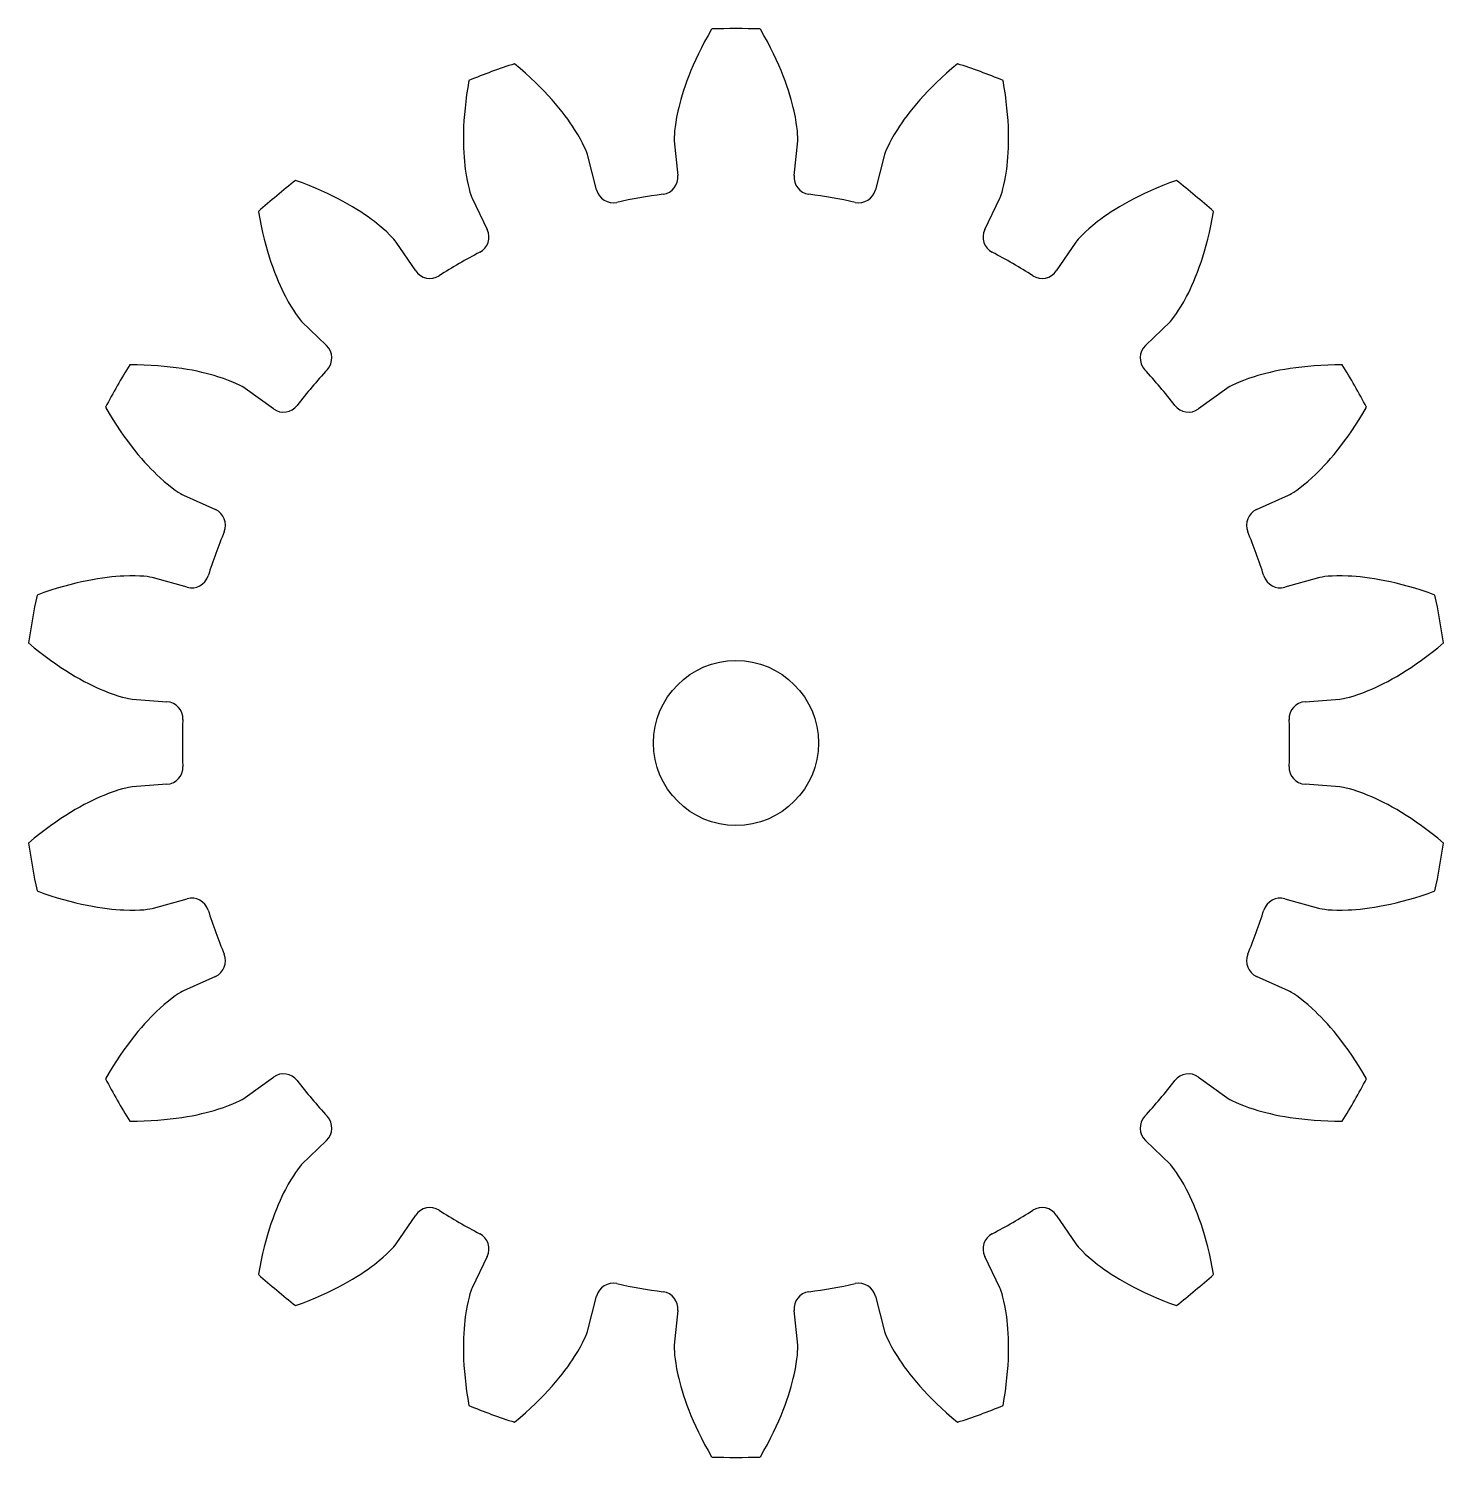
# Model space of a CAD drawing. Header units: millimetres. Extents: x -16.5 to 16.5, y 43.3 to 76.7.
import ezdxf

# ---------------------------------------------------------------- set-up
doc = ezdxf.new("R2010")
doc.units = ezdxf.units.MM
doc.layers.get('0').update_dxf_attribs({"linetype": 'CONTINUOUS'})

msp = doc.modelspace()

# ---------------------------------------------------------------- linework, layer by layer
for p, q in [((-1.44, 74.054), (-1.357, 73.244)), ((1.357, 73.244), (1.44, 74.054)), ((-3.255, 72.909), (-3.454, 73.699)), ((3.454, 73.699), (3.255, 72.909)), ((-6.16, 72.714), (-5.805, 71.981)), ((5.805, 71.981), (6.16, 72.714)), ((-7.474, 71.018), (-7.931, 71.691)), ((7.931, 71.691), (7.474, 71.018)), ((-10.136, 69.84), (-9.552, 69.273)), ((9.552, 69.273), (10.136, 69.84)), ((-10.791, 67.797), (-11.451, 68.274)), ((11.451, 68.274), (10.791, 67.797)), ((-12.891, 65.78), (-12.148, 65.447)), ((12.148, 65.447), (12.891, 65.78)), ((-12.807, 63.636), (-13.59, 63.858)), ((13.59, 63.858), (12.807, 63.636)), ((-14.09, 61.022), (-13.278, 60.964)), ((13.278, 60.964), (14.09, 61.022)), ((-13.278, 59.036), (-14.09, 58.978)), ((14.09, 58.978), (13.278, 59.036)), ((-13.59, 56.142), (-12.807, 56.364)), ((12.807, 56.364), (13.59, 56.142)), ((-12.148, 54.553), (-12.891, 54.22)), ((12.891, 54.22), (12.148, 54.553)), ((-11.451, 51.726), (-10.791, 52.203)), ((10.791, 52.203), (11.451, 51.726)), ((-9.552, 50.727), (-10.136, 50.16)), ((10.136, 50.16), (9.552, 50.727)), ((-7.931, 48.309), (-7.474, 48.982)), ((7.474, 48.982), (7.931, 48.309)), ((-5.805, 48.019), (-6.16, 47.286)), ((6.16, 47.286), (5.805, 48.019)), ((-3.454, 46.301), (-3.255, 47.091)), ((3.255, 47.091), (3.454, 46.301)), ((-1.357, 46.756), (-1.44, 45.946)), ((1.44, 45.946), (1.357, 46.756))]:
    msp.add_line(p, q)
msp.add_circle((0, 60), 1.925)
for centre, radius, start, end in [((0, 60), 16.672, 88.0493, 91.9507), ((0, 60), 16.672, 108.0493, 111.9507), ((0, 60), 16.672, 68.0493, 71.9507), ((0, 60), 16.672, 128.0493, 131.9507), ((-1.755, 73.203), 0.4, -82.4295, 5.8495), ((1.755, 73.203), 0.4, 174.1505, 262.4295), ((0, 60), 16.672, 48.0493, 51.9507), ((-2.867, 73.007), 0.4, 194.1505, 282.4295), ((0, 60), 12.919, 97.5705, 102.4295), ((0, 60), 12.919, 77.5705, 82.4295), ((2.867, 73.007), 0.4, 257.5705, 345.8495), ((-6.165, 71.807), 0.4, -62.4295, 25.8495), ((6.165, 71.807), 0.4, 154.1505, 242.4295), ((0, 60), 12.919, 117.5705, 122.4295), ((0, 60), 12.919, 57.5705, 62.4295), ((-7.143, 71.242), 0.4, 214.1505, 302.4295), ((7.143, 71.242), 0.4, 237.5705, 325.8495), ((-9.831, 68.986), 0.4, -42.4295, 45.8495), ((9.831, 68.986), 0.4, 134.1505, 222.4295), ((0, 60), 16.672, 148.0493, 151.9507), ((0, 60), 12.919, 137.5705, 142.4295), ((0, 60), 12.919, 37.5705, 42.4295), ((0, 60), 16.672, 28.0493, 31.9507), ((-10.557, 68.121), 0.4, 234.1505, 322.4295), ((10.557, 68.121), 0.4, 217.5705, 305.8495), ((-12.312, 65.082), 0.4, -22.4295, 65.8495), ((12.312, 65.082), 0.4, 114.1505, 202.4295), ((0, 60), 12.919, 157.5705, 162.4295), ((0, 60), 12.919, 17.5705, 22.4295), ((-12.698, 64.021), 0.4, 254.1505, 342.4295), ((12.698, 64.021), 0.4, 197.5705, 285.8495), ((0, 60), 16.672, 168.0493, 171.9507), ((0, 60), 16.672, 8.0493, 11.9507), ((-13.307, 60.565), 0.4, -2.4295, 85.8495), ((13.307, 60.565), 0.4, 94.1505, 182.4295), ((0, 60), 12.919, 177.5705, 182.4295), ((0, 60), 12.919, -2.4295, 2.4295), ((-13.307, 59.435), 0.4, -85.8495, 2.4295), ((13.307, 59.435), 0.4, 177.5705, 265.8495), ((0, 60), 16.672, 188.0493, 191.9507), ((0, 60), 16.672, 348.0493, 351.9507), ((-12.698, 55.979), 0.4, 17.5705, 105.8495), ((12.698, 55.979), 0.4, 74.1505, 162.4295), ((0, 60), 12.919, 197.5705, 202.4295), ((0, 60), 12.919, 337.5705, 342.4295), ((-12.312, 54.918), 0.4, -65.8495, 22.4295), ((12.312, 54.918), 0.4, 157.5705, 245.8495), ((0, 60), 16.672, 208.0493, 211.9507), ((-10.557, 51.879), 0.4, 37.5705, 125.8495), ((0, 60), 12.919, 217.5705, 222.4295), ((0, 60), 12.919, 317.5705, 322.4295), ((10.557, 51.879), 0.4, 54.1505, 142.4295), ((0, 60), 16.672, 328.0493, 331.9507), ((-9.831, 51.014), 0.4, -45.8495, 42.4295), ((9.831, 51.014), 0.4, 137.5705, 225.8495), ((-7.143, 48.758), 0.4, 57.5705, 145.8495), ((0, 60), 12.919, 237.5705, 242.4295), ((0, 60), 12.919, 297.5705, 302.4295), ((7.143, 48.758), 0.4, 34.1505, 122.4295), ((-6.165, 48.193), 0.4, -25.8495, 62.4295), ((6.165, 48.193), 0.4, 117.5705, 205.8495), ((0, 60), 16.672, 228.0493, 231.9507), ((-2.867, 46.993), 0.4, 77.5705, 165.8495), ((0, 60), 12.919, 257.5705, 262.4295), ((0, 60), 12.919, 277.5705, 282.4295), ((2.867, 46.993), 0.4, 14.1505, 102.4295), ((0, 60), 16.672, 308.0493, 311.9507), ((-1.755, 46.797), 0.4, -5.8495, 82.4295), ((1.755, 46.797), 0.4, 97.5705, 185.8495), ((0, 60), 16.672, 248.0493, 251.9507), ((0, 60), 16.672, 288.0493, 291.9507), ((0, 60), 16.672, 268.0493, 271.9507)]:
    msp.add_arc(centre, radius, start, end)
for points in [[(-0.568, 76.662), (-1.037, 75.856), (-1.256, 75.199), (-1.357, 74.743)], [(1.358, 74.742), (1.256, 75.199), (1.037, 75.856), (0.568, 76.662)], [(-3.766, 74.317), (-4.018, 74.712), (-4.449, 75.255), (-5.166, 75.851)], [(5.166, 75.851), (4.449, 75.255), (4.018, 74.712), (3.767, 74.318)], [(-6.232, 75.463), (-6.397, 74.546), (-6.379, 73.853), (-6.318, 73.389)], [(6.318, 73.388), (6.379, 73.853), (6.397, 74.546), (6.232, 75.463)], [(-1.357, 74.743), (-1.442, 74.359), (-1.443, 74.13), (-1.44, 74.054)], [(1.44, 74.054), (1.443, 74.13), (1.442, 74.359), (1.358, 74.742)], [(-3.454, 73.699), (-3.477, 73.771), (-3.556, 73.986), (-3.766, 74.317)], [(3.767, 74.318), (3.556, 73.986), (3.477, 73.771), (3.454, 73.699)], [(-6.318, 73.389), (-6.266, 73), (-6.188, 72.784), (-6.16, 72.714)], [(6.16, 72.714), (6.188, 72.784), (6.266, 73), (6.318, 73.388)], [(-8.435, 72.166), (-8.808, 72.451), (-9.398, 72.813), (-10.276, 73.129)], [(10.276, 73.129), (9.398, 72.813), (8.808, 72.451), (8.437, 72.166)], [(-11.145, 72.399), (-10.986, 71.48), (-10.732, 70.836), (-10.516, 70.421)], [(10.516, 70.42), (10.732, 70.836), (10.986, 71.48), (11.145, 72.399)], [(-7.931, 71.691), (-7.977, 71.751), (-8.125, 71.926), (-8.435, 72.166)], [(8.437, 72.166), (8.125, 71.926), (7.977, 71.751), (7.931, 71.691)], [(-10.516, 70.421), (-10.334, 70.073), (-10.188, 69.897), (-10.136, 69.84)], [(10.136, 69.84), (10.188, 69.897), (10.334, 70.073), (10.516, 70.42)], [(-12.088, 68.547), (-12.535, 68.687), (-13.214, 68.826), (-14.146, 68.823)], [(14.146, 68.823), (13.214, 68.826), (12.535, 68.687), (12.089, 68.547)], [(-11.451, 68.274), (-11.515, 68.314), (-11.714, 68.428), (-12.088, 68.547)], [(12.089, 68.547), (11.714, 68.428), (11.515, 68.314), (11.451, 68.274)], [(-14.714, 67.84), (-14.25, 67.031), (-13.791, 66.512), (-13.446, 66.196)], [(13.446, 66.195), (13.791, 66.512), (14.25, 67.031), (14.714, 67.84)], [(-13.446, 66.196), (-13.156, 65.931), (-12.958, 65.815), (-12.891, 65.78)], [(12.891, 65.78), (12.958, 65.815), (13.156, 65.931), (13.446, 66.195)], [(-14.282, 63.897), (-14.75, 63.876), (-15.436, 63.774), (-16.311, 63.452)], [(-13.59, 63.858), (-13.665, 63.874), (-13.89, 63.913), (-14.282, 63.897)], [(14.283, 63.897), (13.89, 63.913), (13.665, 63.874), (13.59, 63.858)], [(16.311, 63.452), (15.436, 63.774), (14.75, 63.876), (14.283, 63.897)], [(-16.508, 62.334), (-15.796, 61.733), (-15.186, 61.402), (-14.754, 61.223)], [(14.754, 61.222), (15.186, 61.402), (15.796, 61.733), (16.508, 62.334)], [(-14.754, 61.223), (-14.391, 61.073), (-14.166, 61.033), (-14.09, 61.022)], [(14.09, 61.022), (14.166, 61.033), (14.391, 61.073), (14.754, 61.222)], [(-14.754, 58.778), (-15.186, 58.598), (-15.796, 58.267), (-16.508, 57.666)], [(-14.09, 58.978), (-14.166, 58.967), (-14.391, 58.927), (-14.754, 58.778)], [(14.754, 58.777), (14.391, 58.927), (14.166, 58.967), (14.09, 58.978)], [(16.508, 57.666), (15.796, 58.267), (15.186, 58.598), (14.754, 58.777)], [(-16.311, 56.548), (-15.436, 56.226), (-14.75, 56.124), (-14.283, 56.103)], [(14.282, 56.103), (14.75, 56.124), (15.436, 56.226), (16.311, 56.548)], [(-14.283, 56.103), (-13.89, 56.087), (-13.665, 56.126), (-13.59, 56.142)], [(13.59, 56.142), (13.665, 56.126), (13.89, 56.087), (14.282, 56.103)], [(-12.891, 54.22), (-12.958, 54.185), (-13.156, 54.069), (-13.446, 53.805)], [(13.446, 53.804), (13.156, 54.069), (12.958, 54.185), (12.891, 54.22)], [(-13.446, 53.805), (-13.791, 53.488), (-14.25, 52.969), (-14.714, 52.16)], [(14.714, 52.16), (14.25, 52.969), (13.791, 53.488), (13.446, 53.804)], [(-12.089, 51.453), (-11.714, 51.572), (-11.515, 51.686), (-11.451, 51.726)], [(11.451, 51.726), (11.515, 51.686), (11.714, 51.572), (12.088, 51.453)], [(-14.146, 51.177), (-13.214, 51.174), (-12.535, 51.313), (-12.089, 51.453)], [(12.088, 51.453), (12.535, 51.313), (13.214, 51.174), (14.146, 51.177)], [(-10.136, 50.16), (-10.188, 50.103), (-10.334, 49.927), (-10.516, 49.58)], [(10.516, 49.579), (10.334, 49.927), (10.188, 50.103), (10.136, 50.16)], [(-10.516, 49.58), (-10.732, 49.164), (-10.986, 48.52), (-11.145, 47.601)], [(11.145, 47.601), (10.986, 48.52), (10.732, 49.164), (10.516, 49.579)], [(-8.437, 47.834), (-8.125, 48.074), (-7.977, 48.249), (-7.931, 48.309)], [(7.931, 48.309), (7.977, 48.249), (8.125, 48.074), (8.436, 47.834)], [(-10.276, 46.871), (-9.398, 47.187), (-8.808, 47.549), (-8.437, 47.834)], [(8.436, 47.834), (8.808, 47.549), (9.398, 47.187), (10.276, 46.871)], [(-6.16, 47.286), (-6.188, 47.216), (-6.266, 47), (-6.318, 46.612)], [(6.318, 46.611), (6.266, 47), (6.188, 47.216), (6.16, 47.286)], [(-6.318, 46.612), (-6.379, 46.147), (-6.397, 45.454), (-6.232, 44.537)], [(6.232, 44.537), (6.397, 45.454), (6.379, 46.147), (6.318, 46.611)], [(-3.767, 45.682), (-3.556, 46.014), (-3.477, 46.229), (-3.454, 46.301)], [(3.454, 46.301), (3.477, 46.229), (3.556, 46.014), (3.766, 45.683)], [(-5.166, 44.149), (-4.449, 44.745), (-4.018, 45.288), (-3.767, 45.682)], [(-1.44, 45.946), (-1.443, 45.87), (-1.442, 45.641), (-1.358, 45.258)], [(1.357, 45.257), (1.442, 45.641), (1.443, 45.87), (1.44, 45.946)], [(3.766, 45.683), (4.018, 45.288), (4.449, 44.745), (5.166, 44.149)], [(-1.358, 45.258), (-1.256, 44.801), (-1.037, 44.144), (-0.568, 43.338)], [(0.568, 43.338), (1.037, 44.144), (1.256, 44.801), (1.357, 45.257)]]:
    msp.add_open_spline(points, degree=3)

doc.saveas('drawing.dxf')
